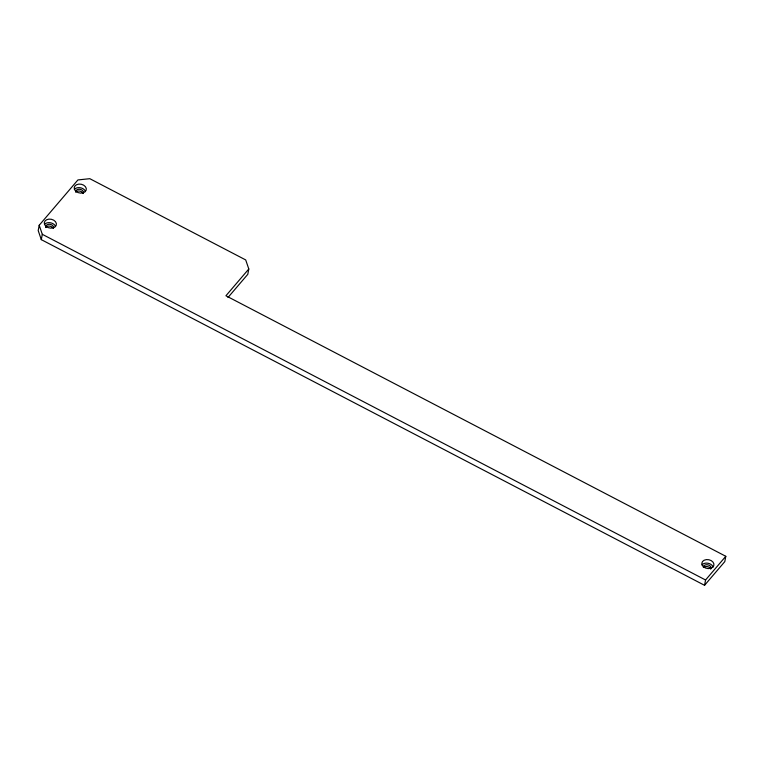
<?xml version="1.0" encoding="UTF-8"?>
<svg xmlns="http://www.w3.org/2000/svg" width="764" height="764" viewBox="0 0 764 764"><rect width="100%" height="100%" fill="white"/><g stroke="black" fill="none" stroke-linecap="round" stroke-linejoin="round"><path stroke-width="1.15" d="M39.203 225.256L38.2 230.575L41.294 239.638L704.551 585.31L724.797 561.616L725.8 556.297L225.924 295.773L248.797 268.985L245.702 259.932L89.818 178.69L77.928 179.932L39.203 225.256L42.297 234.309L41.294 239.638M248.797 268.985L247.794 274.314L227.968 297.521M704.551 585.31L705.564 579.991L725.8 556.297M42.297 234.309L705.564 579.991M75.693 191.783A3.944 2.865 10.7 0 1 80.144 189.338A3.944 2.865 10.7 0 1 83.371 193.244M74.356 189.415A6.131 4.46 10.7 0 1 80.44 187.772A6.131 4.46 10.7 0 1 85.492 191.535M45.897 227.567A3.944 2.865 10.7 0 1 49.708 224.282A3.944 2.865 10.7 0 1 53.451 228.264M44.436 224.435A6.131 4.46 10.7 0 1 50.519 222.792A6.131 4.46 10.7 0 1 55.571 226.555M75.894 192.165A3.944 2.865 10.7 0 1 79.8 191.105A3.944 2.865 10.7 0 1 83.047 193.531M45.974 227.185A3.944 2.865 10.7 0 1 52.745 227.815M704.131 567.108A3.944 2.865 10.7 0 1 710.663 569.008M703.3 567.27A3.944 2.865 10.7 0 1 707.75 564.816A3.944 2.865 10.7 0 1 710.988 568.731M701.973 564.892A6.131 4.46 10.7 0 1 708.056 563.249A6.131 4.46 10.7 0 1 713.099 567.012M46.021 226.392A6.131 4.46 10.7 0 0 56.211 225.323A6.131 4.46 10.7 0 0 48.82 219.134A6.131 4.46 10.7 0 0 46.021 226.392M75.942 191.372A6.131 4.46 10.7 0 0 86.131 190.303A6.131 4.46 10.7 0 0 78.74 184.114A6.131 4.46 10.7 0 0 75.942 191.372M703.548 566.85A6.131 4.46 10.7 0 0 713.748 565.79A6.131 4.46 10.7 0 0 706.356 559.601A6.131 4.46 10.7 0 0 703.548 566.85"/></g></svg>
